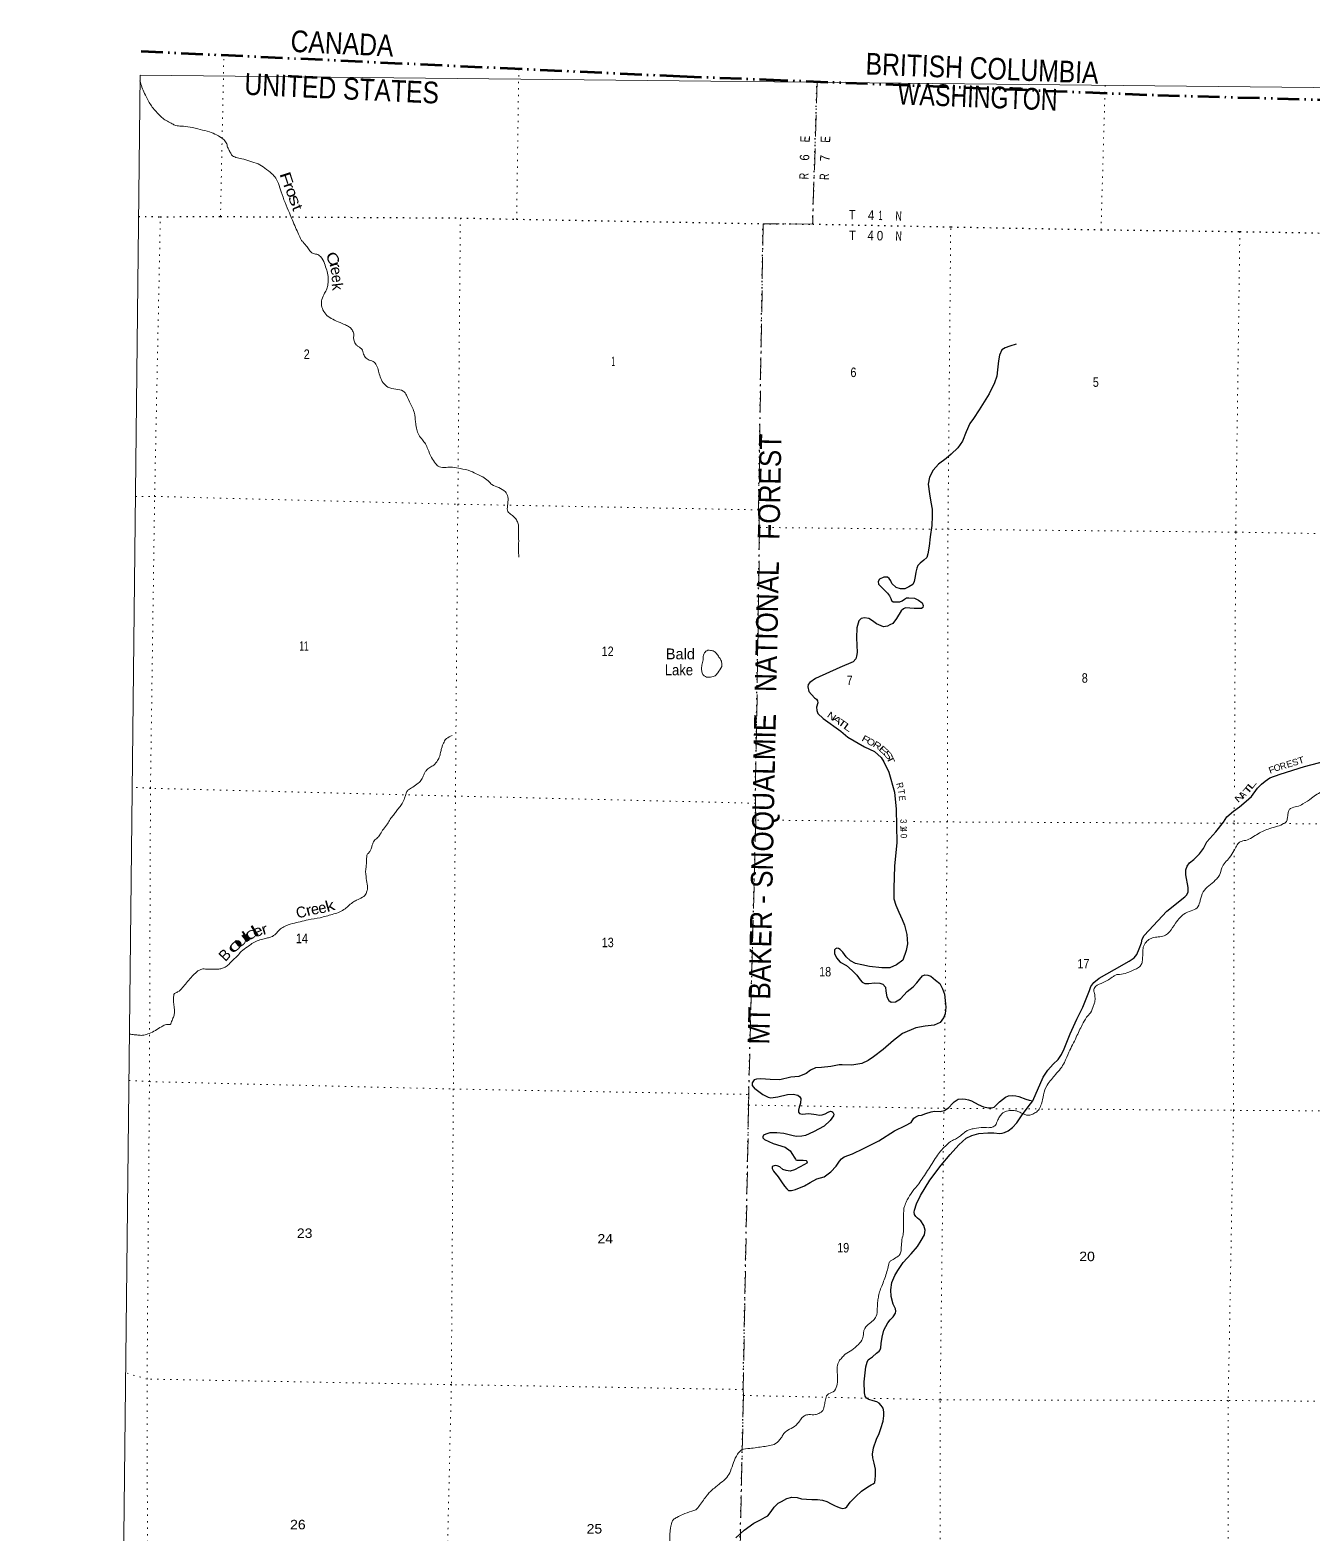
# Model space of a CAD drawing. Header units: feet. Extents: x -244583 to 4, y 367440 to 553773.
# Drawn here: x -244583 to -220942, y 526048 to 553773 of the extents above; entities that cross this region are included whole.
import ezdxf
from ezdxf.enums import TextEntityAlignment as Align

# ---------------------------------------------------------------- set-up
doc = ezdxf.new("R2010")
doc.units = ezdxf.units.FT
doc.header["$LTSCALE"] = 80
for name, pattern in [('DASH_DOUBLE_DOT', [9.2, 5, -1.2, 0.3, -1.2, 0.3, -1.2]), ('DOT_DASHED', [7.7, 5, -1.2, 0.3, -1.2]), ('DOTTED', [1.5, 0.3, -1.2])]:
    doc.linetypes.add(name, pattern=pattern)
for name, color, linetype, lineweight in [('10', 7, 'DASH_DOUBLE_DOT', 70), ('29', 7, 'Continuous', 25), ('39', 7, 'Continuous', 13), ('4', 7, 'Continuous', 13), ('44', 7, 'DOT_DASHED', 13), ('6', 7, 'DOTTED', 25), ('7', 7, 'DOTTED', 13)]:
    doc.layers.add(name, color=color, linetype=linetype, lineweight=lineweight)
doc.layers.add('30', color=7, linetype='Continuous')
doc.layers.add('41', color=7, linetype='Continuous')

msp = doc.modelspace()

# ---------------------------------------------------------------- linework, layer by layer
at = {"layer": '10'}
msp.add_lwpolyline([(-242534.14, 553382.78), (-232609.53, 552922.44), (-231018.14, 552860.82), (-223799.28, 552573.17), (-219190.02, 552446.97), (-212240.98, 552327.23)], dxfattribs=at)
at = {"layer": '29'}
for points in [[(-226408.22, 547983.45), (-226526.28, 547943.51), (-226613.79, 547915.05), (-226673.2, 547877.88), (-226719.78, 547779.71), (-226738.26, 547672.84), (-226756, 547507.25), (-226766.62, 547390.09), (-226809.65, 547269.58), (-226907.03, 547065.24), (-227091.17, 546773.72), (-227195.67, 546614.06), (-227262.36, 546520.38), (-227332.34, 546368.07), (-227402.77, 546195.53), (-227486.28, 546071.85), (-227610.09, 545953.09), (-227698.65, 545876.07), (-227844.42, 545769.94), (-227939.79, 545658.66), (-228009.25, 545530.63), (-228032.3, 545399.56), (-228009.85, 545222.99), (-227984.87, 545070.64), (-227961.37, 544942.62), (-227960.18, 544811.03), (-227961.89, 544639.02), (-227994.73, 544429.23), (-228012.64, 544255.55), (-228037.88, 544116.44), (-228059.57, 544048.09), (-228111.12, 544000.63), (-228179, 543945.43), (-228220.31, 543903.82), (-228243.67, 543851.71), (-228257.37, 543779.14), (-228273.26, 543698.52), (-228289.33, 543609.81), (-228316.81, 543553.73), (-228390.58, 543506.76), (-228464.03, 543473.94), (-228544.96, 543469.62), (-228623.16, 543497.63), (-228702.41, 543570.19), (-228721.51, 543621.21), (-228750.98, 543660.3), (-228781.28, 543683.86), (-228811.04, 543685.89), (-228851.87, 543683.86), (-228929.02, 543650), (-228954.81, 543607.39), (-228947.2, 543557.28), (-228905.75, 543511.86), (-228836.42, 543447.61), (-228781.05, 543391.76), (-228743.72, 543342.37), (-228722.51, 543295.36), (-228709.21, 543256.61), (-228677.38, 543233.66), (-228602.69, 543230.01), (-228554.17, 543230.99), (-228511.32, 543250.3), (-228468.24, 543279.72), (-228433.38, 543303.26), (-228388.82, 543308.36), (-228285.98, 543298.04), (-228208, 543259.91), (-228144.38, 543211.98), (-228123.17, 543164.97), (-228127.96, 543130.66), (-228156.76, 543107), (-228288.04, 543109.84), (-228447.47, 543119.37), (-228488.22, 543104.07), (-228527.47, 543064.44), (-228617.43, 542922.68), (-228681.98, 542835.02), (-228739.14, 542807.92), (-228784.15, 542782.59), (-228855.06, 542774.01), (-228985.25, 542827.43), (-229056.86, 542879.58), (-229126.59, 542925.63), (-229205.14, 542937.45), (-229266.57, 542922.11), (-229311.44, 542881.06)], [(-229309.42, 542881.01), (-229346.6, 542750.26), (-229352.62, 542566.2), (-229342.29, 542296.78), (-229353.84, 542230.23), (-229362.97, 542181.86), (-229416.71, 542126.35), (-229657.72, 542022.12), (-230110.44, 541817.55), (-230215.03, 541746.95), (-230244.23, 541705.08), (-230248.88, 541663.31), (-230231.24, 541580.95), (-230127.08, 541463.78), (-230089.28, 541436.65), (-230074.82, 541409.94), (-230063.59, 541369.19), (-230091.59, 541288.86), (-230086.89, 541226.01), (-230065.77, 541174.96), (-229966.8, 541079.7), (-229642.41, 540850.02), (-229513.53, 540735.91), (-229204.11, 540561.2), (-229024.18, 540472.29), (-228899.3, 540360.28), (-228850.52, 540280.28), (-228757.6, 540092.06), (-228652.39, 539725.45), (-228622.92, 539407.03), (-228607.89, 538795.45), (-228651.74, 538357.18), (-228662.49, 537954.63), (-228664.72, 537758.34), (-228628.89, 537640.17), (-228575.14, 537509.47), (-228511.34, 537376.52), (-228467.12, 537272.34), (-228426.42, 537099.41), (-228411.97, 536927.05), (-228434.84, 536804.08), (-228501.35, 536625.38), (-228614.41, 536536.75), (-228738.85, 536482.78), (-228888.4, 536481.97), (-229112.11, 536509.09), (-229252.88, 536540.48), (-229369.5, 536567.3), (-229465.44, 536615.93), (-229540.7, 536686.38), (-229607.48, 536774.86), (-229654.95, 536822.45), (-229686.91, 536839.33), (-229717.12, 536844.04), (-229740.08, 536833.99), (-229757.07, 536814.41), (-229758.43, 536751.69), (-229722.96, 536668.07), (-229655.91, 536591.73)], [(-226106.43, 534033.27), (-225915.09, 534470.36), (-225829.43, 534600.07), (-225730.11, 534707.21), (-225639.32, 534794.3), (-225574.69, 534886), (-225523.93, 534990.15), (-225412.85, 535267.06), (-225289.74, 535539.66), (-225181.91, 535759.97), (-225098.49, 535972.71), (-225062.09, 536067.05), (-225036.23, 536141.38), (-224980.03, 536217.07), (-224879.31, 536295.85), (-224601.03, 536455.79), (-224328.94, 536609.78), (-224238.75, 536668.55), (-224184.92, 536728.1), (-224142.25, 536832.43), (-224103.44, 536944.93), (-224085.83, 537011.34), (-224051.94, 537083.48), (-223967.11, 537174.74), (-223636.14, 537527.84), (-223303.02, 537793.86), (-223265.83, 537831.52), (-223242.47, 537883.63), (-223242.78, 537962.58), (-223282.13, 538198.22), (-223284.34, 538289.83), (-223260.4, 538361.7), (-223216.76, 538417.42), (-223138.52, 538484.54), (-223029.28, 538583.38), (-222956.39, 538683), (-222899.1, 538809.27), (-222733.44, 538993.91), (-222588.15, 539170.9), (-222525.53, 539266.28), (-222407.88, 539375.1), (-222293.18, 539451.57), (-222171.65, 539554.54), (-222076.73, 539645.58), (-221962.35, 539794.91), (-221892.01, 539870.29), (-221820.05, 539927.43), (-221735.92, 539986.33), (-221546.51, 540055.08), (-221098.92, 540195.16), (-220554.33, 540335.15)], [(-229655.91, 536591.73), (-229538.01, 536530.47), (-229430.92, 536437.07), (-229349.91, 536352.32), (-229285.1, 536265.91), (-229247.64, 536222.59), (-229198.92, 536192.82), (-229125.01, 536193.62), (-229021.69, 536205.55), (-228920.75, 536201.33), (-228870.65, 536182.03), (-228821.25, 536130.36), (-228810.76, 536055.24), (-228792.88, 535947.58), (-228757.93, 535882.05), (-228712.18, 535848.68), (-228637.23, 535857.17), (-228543.05, 535913.82), (-228420.9, 536048.81), (-228307.93, 536133.39), (-228239.61, 536208.83), (-228189.82, 536268.47), (-228133.84, 536334.05), (-228093.01, 536353.4), (-228038.52, 536350.2), (-227980.34, 536330.72), (-227899.02, 536260.14), (-227819.59, 536195.67), (-227769.22, 536095.4), (-227730.93, 535997.41), (-227717.23, 535883.77), (-227707.74, 535762.12), (-227716.52, 535636.82), (-227752.52, 535560.69), (-227810.96, 535474.92), (-227923.15, 535426.75), (-228089.29, 535406.07), (-228261.72, 535375.4), (-228504.35, 535275.41), (-228670.89, 535143.41), (-228860.3, 534981.55), (-229041.15, 534841.76), (-229137.62, 534773.01), (-229255.95, 534720.93), (-229437.15, 534689.91), (-229618.14, 534698.43), (-229670.79, 534693.5), (-229827.01, 534664.5), (-229997.06, 534649.97), (-230107.72, 534642.85), (-230198.9, 534598.73), (-230282.42, 534536.74), (-230413.6, 534478.15), (-230564.83, 534465.95), (-230767.86, 534421.78), (-230941.56, 534425.55), (-231115.04, 534439.43), (-231193.98, 534433.04), (-231240.79, 534417.87), (-231276.26, 534366.01), (-231273.28, 534317.37), (-231226.16, 534253.6)], [(-231224.05, 534257.6), (-231078.94, 534147.18), (-230980.89, 534102.55), (-230932.68, 534089.36), (-230800.91, 534108.77), (-230622.21, 534149.42), (-230523.06, 534155.37), (-230432.53, 534137.21), (-230394.85, 534104.01), (-230379.26, 534077.36), (-230383.13, 533992.43), (-230406.97, 533918.06), (-230424.44, 533857.72), (-230425.14, 533825.35), (-230401.47, 533798.52), (-230353.22, 533787.36), (-230229.66, 533800.87), (-230098.82, 533777.79), (-230042.4, 533770.49), (-229983.65, 533777.32), (-229928.76, 533792.32), (-229875.51, 533825.57), (-229830.72, 533840.79), (-229804.79, 533836.98), (-229786.64, 533823.65), (-229773.24, 533788.95), (-229775.38, 533757.57), (-229838.53, 533666.9), (-229949.79, 533568.11), (-230144.12, 533458.97), (-230290.99, 533395.37), (-230360.01, 533380.67), (-230467.28, 533372.88), (-230545.66, 533392.79), (-230692.35, 533430.38), (-230823.46, 533441.32), (-230950.75, 533442.06), (-231021.97, 533419.32), (-231064.87, 533397.98), (-231081.64, 533370.01), (-231080.06, 533349.73), (-231048.44, 533316.66), (-230886.29, 533246.35), (-230669.56, 533176.88), (-230578.1, 533108.11), (-230531.07, 533040.29), (-230499.81, 532991.04), (-230474.34, 532954.05), (-230469.49, 532942.88), (-230450.45, 532937.34), (-230391.88, 532936.07), (-230335.2, 532940.91), (-230282.86, 532931.68), (-230269.03, 532917.21), (-230260.67, 532901.7), (-230267.71, 532884.8), (-230310.65, 532861.44), (-230496.77, 532758.21), (-230576.11, 532733.61), (-230648.6, 532745.31), (-230712.75, 532768.96), (-230768.39, 532812.67), (-230814.36, 532835.94), (-230852.65, 532840.81), (-230889.31, 532827.44), (-230907.71, 532813.47), (-230910.38, 532787.42), (-230881.23, 532734.16), (-230794.55, 532631.08), (-230735.93, 532538.72)], [(-230737.95, 532538.77), (-230679.07, 532458.55), (-230639.64, 532413.17), (-230603.98, 532380.01), (-230553.53, 532376.89), (-230474.33, 532395.42), (-230311.17, 532464.74), (-230206.71, 532529.27), (-230081.97, 532597.41), (-229951.87, 532633.04), (-229824.68, 532721.37), (-229727.38, 532828.55), (-229664.77, 532920.3), (-229631.49, 532964.11), (-229578.14, 533001.41), (-229425.48, 533052.75), (-229225.21, 533155.68), (-228939.29, 533295.21), (-228650.43, 533477.18), (-228450.17, 533580.11), (-228347.95, 533634.57), (-228293.73, 533712.33), (-228258.87, 533735.86), (-228209.86, 533759.09), (-228153.05, 533770), (-228075.6, 533800.7), (-227980.01, 533828.99), (-227913.09, 533839.69), (-227811.91, 533835.72), (-227734.24, 533854.62), (-227652.99, 533906.91), (-227584.67, 533982.34), (-227551.89, 534013.44), (-227478.37, 534060.5), (-227396.02, 534072.26), (-227346.56, 534060.16), (-227287.19, 534048.74), (-227234.02, 534031.41), (-227110.2, 533963.96), (-227012.11, 533921.35), (-226919.6, 533901.12), (-226863.67, 533901.68), (-226818.26, 533915.12), (-226715.08, 534014.08), (-226607.8, 534101.68), (-226548.97, 534122.26), (-226484.27, 534128.15), (-226419.56, 534125.21), (-226359.38, 534109.6), (-226234.27, 534060.5), (-226172.51, 534042.85), (-226106.43, 534033.27)], [(-229053.87, 527450.23), (-229061.05, 527517.73), (-229041.8, 527634.16), (-228983.76, 527794.82), (-228934.21, 527901.78), (-228906.71, 527993.53), (-228863.42, 528126.18), (-228849.19, 528223.02), (-228848.92, 528295.89), (-228860.22, 528366.97), (-228899.56, 528416.4), (-228937.15, 528460.59), (-228976.88, 528484.87), (-229047.18, 528504.61), (-229125.51, 528526.55), (-229167.4, 528551.75), (-229192.91, 528586.71), (-229205.65, 528651.76), (-229211.4, 528852.26), (-229179.14, 529128.86), (-229159.08, 529215.45), (-229140.09, 529257.63), (-229116.56, 529275.28), (-229059.93, 529314.51), (-228985.73, 529381.71), (-228938.44, 529419.15), (-228916.56, 529439.98), (-228902.79, 529479.09), (-228897, 529559.93), (-228880.41, 529672.92), (-228849.28, 529803.8), (-228773.63, 529937.77), (-228731.92, 529997.59), (-228678.18, 530053.1), (-228634.36, 530116.92), (-228625.39, 530157.62), (-228634.62, 530197.89), (-228677.26, 530281.8), (-228712.52, 530426.27), (-228722.46, 530548.79), (-228704.81, 530684.08), (-228645.99, 530813.49), (-228588.93, 530907.33), (-228490.8, 531052.96), (-228345.91, 531211.74), (-228229.87, 531344.84), (-228158.7, 531458.66), (-228099.91, 531560.62), (-228085.9, 531647.35), (-228110.7, 531737.01), (-228166.96, 531823.17), (-228226.54, 531871.02), (-228260.27, 531900.08), (-228283.67, 531939.05), (-228293.05, 531981.12), (-228284.07, 532013.95), (-228247.19, 532130.54), (-228171.06, 532286.77), (-228001.23, 532570.5), (-227793.2, 532845.3), (-227629.25, 533044.15), (-227467.85, 533218.77), (-227331.74, 533345.35), (-227225.58, 533395.68), (-227097.54, 533429.33), (-226931.57, 533441.93), (-226822.46, 533441.58), (-226717.61, 533431.21), (-226667.03, 533434.17), (-226624.22, 533451.45), (-226556.91, 533480.35), (-226476.78, 533541.36), (-226398.19, 533624.67), (-226314.54, 533754.42), (-226189.63, 533923.75), (-226106.43, 534033.27)], [(-231577.3, 525978.83), (-231424.81, 526115.18), (-231248.13, 526248.98), (-231121.59, 526306.96), (-231037.68, 526355.74), (-230986.66, 526378.92), (-230926.33, 526458.58), (-230867.98, 526540.3), (-230795.67, 526613.62), (-230738.37, 526646.78), (-230634.13, 526701.2), (-230545.95, 526725.33), (-230445.81, 526719.38), (-230367.57, 526693.39), (-230272.73, 526687.29), (-230175.78, 526685.18), (-230074.75, 526685.02), (-229980.08, 526670.82), (-229899.78, 526646.81), (-229817.89, 526602.53), (-229757.91, 526572.9), (-229705.88, 526549.5), (-229653.76, 526530.16), (-229607.52, 526519.03), (-229579.2, 526520.44), (-229554.79, 526528.27), (-229532.09, 526549.78), (-229469.7, 526631.41), (-229368.32, 526740.54), (-229259.21, 526833.3), (-229142.24, 526915.77), (-229082.79, 526954.97), (-229044.02, 526972.34), (-229017.2, 526998.07), (-229007.98, 527050.5), (-229002.36, 527123.24), (-229001.75, 527244.67), (-229025.72, 527350.44), (-229053.87, 527450.23)]]:
    msp.add_lwpolyline(points, dxfattribs=at)
at = {"layer": '39'}
for points in [[(-242559.81, 552837.37), (-242475.87, 552606.72), (-242399.97, 552462.3), (-242346.42, 552373.34), (-242280.47, 552292.06), (-242202.45, 552208.32), (-242139.83, 552147.41), (-242052.75, 552091.72), (-241963.36, 552044.05), (-241899.6, 552015.51), (-241796.89, 552001.81), (-241635.57, 551986.08), (-241446.94, 551941.04), (-241278.52, 551896.7), (-241144.95, 551839.4), (-241026.24, 551762.36), (-240967.87, 551695.51), (-240942.33, 551615.63), (-240900.7, 551533.16), (-240868.46, 551471.28), (-240789.1, 551425.98), (-240680.75, 551399.94), (-240536.58, 551356.44), (-240382.52, 551306.53), (-240255.8, 551227.18), (-240131.72, 551129.7), (-240053.85, 551041.92), (-240006.72, 550943.06), (-239955.43, 550789.36), (-239885.34, 550594.5), (-239805.01, 550403.34), (-239690.92, 550136.06), (-239636.55, 550012.64), (-239587.6, 549907.64), (-239548.74, 549861.72), (-239476.93, 549774.16), (-239426.79, 549703.55), (-239377.82, 549657.28), (-239301.51, 549640.46), (-239232.19, 549597.54), (-239157.76, 549469.37), (-239117.46, 549348.46), (-239091.24, 549230.07), (-239094.24, 549086.36), (-239113.37, 549001.96), (-239154.6, 548922.37), (-239205.24, 548804.62), (-239214.2, 548721.89), (-239185.61, 548613.54), (-239112.21, 548513.77), (-239005.48, 548441.19), (-238870.03, 548379.77), (-238770.39, 548335.8), (-238698.84, 548298.88), (-238650.08, 548246.55), (-238618.34, 548170.5), (-238621.02, 548093.62), (-238607.12, 548028.32), (-238557.04, 547955.69), (-238515.52, 547927.92), (-238472.26, 547891.98), (-238451.65, 547844.68), (-238418.24, 547758.44), (-238355.55, 547699.55), (-238261.63, 547665.91), (-238197.48, 547590.76), (-238132, 547379.85), (-237988.8, 547192.58), (-237840.45, 547153), (-237706.11, 547117.94), (-237648.09, 547040.99), (-237574.79, 546880.45), (-237492.79, 546679.1), (-237487.1, 546610.03), (-237476.07, 546520.53), (-237457.72, 546408.49), (-237420.62, 546312), (-237353.07, 546218.5), (-237298.95, 546145.73), (-237253.77, 546048.96), (-237184.36, 545892.61), (-237111.31, 545782.72), (-237040.6, 545721.52), (-236917.54, 545711.17), (-236798.09, 545713.1), (-236655.24, 545689.9), (-236464.73, 545640.75), (-236329.35, 545577.31), (-236237.8, 545533.61), (-236141.17, 545461.39), (-236072.77, 545392.17)], [(-236072.77, 545392.17), (-235947.22, 545337.17), (-235824.46, 545259.99), (-235779.14, 545167.26), (-235779.26, 545047.76), (-235785.85, 544975.07), (-235787.75, 544920.45), (-235729.53, 544849.56), (-235662.65, 544794.57), (-235610.35, 544727.94), (-235582.72, 544650.01), (-235582.98, 544526.46), (-235578.95, 544352.13), (-235583.97, 544208.49), (-235575.19, 544054.25)], [(-231837.41, 542037.35), (-231906.21, 541925.56), (-231960.8, 541868.72), (-231997.74, 541853.8), (-232042.63, 541843.2), (-232115.38, 541845.73), (-232159.21, 541865.48), (-232192.22, 541905.12), (-232207.8, 541980.6), (-232200.72, 542067.45), (-232179.14, 542163.93), (-232174.22, 542246.8), (-232156.5, 542290.75), (-232127.15, 542320.11), (-232092.09, 542339.15), (-232041.56, 542337.39), (-231977.46, 542318.96), (-231934.41, 542276.96), (-231888.02, 542214.58), (-231851.53, 542158.62), (-231834.01, 542081.04), (-231837.36, 542037.23)], [(-237314.74, 540071.75), (-237286.77, 540119.39), (-237215.94, 540177.69), (-237145.54, 540223.86), (-237073.93, 540304.42), (-237034.51, 540390.15), (-237013.43, 540472.46), (-236996.81, 540542.78), (-236974.55, 540600.74), (-236952.72, 540646.57), (-236931.02, 540688.35), (-236908.02, 540709.83), (-236806.8, 540769.11)], [(-221411.22, 539247.79), (-221402.69, 539318.39), (-221388.23, 539384.73), (-221352.46, 539423.99), (-221236, 539456.41), (-221125.03, 539505.21), (-220965.53, 539611.08), (-220865.84, 539684.58), (-220746.58, 539739.18), (-220634.65, 539757.57), (-220472.83, 539756), (-220385.86, 539755), (-220326.33, 539779.27), (-220107.73, 539897.25), (-220009.6, 539926.25), (-219892.66, 539914.09), (-219788.42, 539886.16), (-219680.82, 539896.6), (-219578.29, 539935.57), (-219439.8, 539961.15), (-219313.47, 539928.4), (-219185.29, 539832.8), (-219089.58, 539734.27), (-218948.14, 539670.62), (-218681.59, 539655.28), (-218477.75, 539640.1), (-218380.04, 539656.96), (-218305.1, 539717.15), (-218220.19, 539772.94), (-218129.11, 539773.82), (-218006.18, 539759.42), (-217918.5, 539778.66), (-217796.54, 539794.68), (-217616.53, 539792.47), (-217410.82, 539773.17), (-217237.23, 539761.06), (-217150.12, 539764.11), (-217054.28, 539785.09), (-216964.37, 539810.33), (-216862.41, 539833.11), (-216763.66, 539821.58), (-216603.19, 539781.57), (-216461.37, 539786.77), (-216366.21, 539846.26), (-216222.42, 539908.1), (-216127.05, 539973.66), (-216022.78, 540004.47), (-215800.62, 539992.7), (-215671.91, 539970), (-215541.23, 540003.94), (-215421.22, 540022.05), (-215232.66, 539974.99), (-215093.43, 539964.08), (-214913.75, 540010.5), (-214762.47, 540112.6), (-214694.4, 540092), (-214586.45, 539938.36), (-214502.09, 539862.51), (-214431.1, 539809.41), (-214337.79, 539816.29), (-214224.16, 539883.24), (-214108.26, 539899.47), (-213911.59, 539910.86), (-213661.91, 539875.86), (-213462.26, 539856.77), (-213359.83, 539834.98), (-213232.89, 539761.7), (-213069.69, 539741.85), (-212951.98, 539751.94), (-212863.45, 539795.45), (-212737, 539882.21), (-212627.02, 539902.69), (-212444.17, 539865.96), (-212394.28, 539845.99), (-212361.36, 539829.54)], [(-242743.25, 535263.62), (-242709.32, 535256.14), (-242616.57, 535246.85), (-242535.87, 535239.99), (-242487.16, 535244.37), (-242386.93, 535275.33), (-242273.73, 535330.13), (-242162.06, 535399.17), (-242092.14, 535431.18), (-242043.29, 535439.61), (-242004.75, 535442.32), (-241967.78, 535515.98), (-241934.71, 535593.83), (-241922.06, 535666.3), (-241928.49, 535771.86), (-241939.25, 535869.45), (-241939.22, 535928.19), (-241935.79, 535968.58), (-241922.25, 536008.62), (-241864.53, 536039.03), (-241774.74, 536118.95), (-241702.85, 536207.6), (-241616.39, 536307.9), (-241536.69, 536388.18), (-241488.8, 536427.03), (-241437.22, 536455.62), (-241402.51, 536464.54), (-241299.58, 536456.91), (-241204.31, 536461.7), (-241121.38, 536460.85), (-241052.17, 536472.62), (-240986.59, 536496.67), (-240922.1, 536547.1), (-240833.97, 536637.21), (-240758.67, 536707.51), (-240691.25, 536784.16), (-240576.92, 536871.34), (-240493.89, 536931.25), (-240397, 536982.57), (-240294.82, 537011.43), (-240204.91, 537036.66), (-240139.53, 537054.64), (-240056.65, 537110.5), (-239987.27, 537185.06), (-239906.34, 537243.02), (-239746.51, 537300.26), (-239605.72, 537333.85), (-239458.8, 537369.26), (-239238.91, 537408.2), (-239014.21, 537469.26), (-238899.69, 537503.77), (-238798.62, 537559), (-238721.65, 537619.11), (-238640.29, 537689.21), (-238565.99, 537731.19), (-238458.85, 537786.2), (-238415.28, 537817.1), (-238391.63, 537856.79), (-238373.63, 537908.83), (-238365.52, 537967.28), (-238373.22, 538036.42), (-238385.04, 538103.67), (-238392.53, 538178.88), (-238399.53, 538268.24), (-238388.26, 538359), (-238385.37, 538441.94), (-238381.09, 538506.61), (-238370.74, 538571.07), (-238332.74, 538616.34), (-238302.75, 538663.91), (-238282.23, 538730.04), (-238264.23, 538782.07), (-238242.47, 538825.88), (-238177.7, 538884.39), (-238128.81, 538951.56), (-238071, 539042.73), (-237994.86, 539137.31), (-237949.31, 539224.85), (-237885.92, 539301.64), (-237839.13, 539366.86), (-237780, 539437.72), (-237728.67, 539516.96), (-237680.82, 539612.52), (-237660.3, 539678.65), (-237646.55, 539724.76), (-237608.69, 539765.98), (-237532.08, 539815.98), (-237432.46, 539887.47), (-237367.27, 539958.12), (-237336.86, 540017.83), (-237314.74, 540071.75)], [(-228206.62, 532501.92), (-228042.32, 532745.35), (-227879.54, 533003.02), (-227805.21, 533103.73), (-227710.8, 533199.7), (-227583.78, 533302.64), (-227507.73, 533336.46), (-227437.12, 533388.7), (-227385.04, 533431.45), (-227326.83, 533476.01), (-227259, 533506.07), (-227183.66, 533519.65), (-227010.89, 533542.01), (-226899.74, 533538.14), (-226834.44, 533554.11), (-226782.22, 533600.9), (-226760.31, 533648.75), (-226729.55, 533718.58), (-226682.68, 533785.82), (-226645.18, 533816.92), (-226587.6, 533843.28), (-226473.86, 533855.53), (-226379.37, 533838.07), (-226309.7, 533805.27), (-226249.85, 533780.91), (-226187.62, 533766.59), (-226126.43, 533780.67), (-226046.13, 533820.42), (-225989.51, 533877.19), (-225945.56, 533976.94), (-225905.34, 534143.66), (-225842.47, 534321.75), (-225759.91, 534426.23), (-225687.88, 534518.93), (-225591.03, 534626.97), (-225522.33, 534740.03), (-225438.83, 534929.56), (-225303.78, 535204.39), (-225249.02, 535324.01), (-225192.66, 535431.43), (-225112.87, 535572.47), (-225043.21, 535655.13), (-224985.94, 535788.85), (-224963.47, 535852.88), (-224958.05, 535949.92), (-224971.33, 536033.43), (-224980.37, 536064.12), (-224972.83, 536106.4), (-224949.46, 536137.99), (-224809.29, 536212.12), (-224617.1, 536326.97), (-224567.54, 536355.63), (-224504.6, 536361.55), (-224372.04, 536391.38), (-224213.89, 536458.8), (-224137.49, 536502.73), (-224096.9, 536564.11), (-224087.4, 536604.29), (-224080.53, 536685.08), (-224076.25, 536749.74), (-224073.15, 536838.76), (-224031.22, 536938.58), (-223966.17, 537005.19), (-223871.79, 537042.42), (-223765.99, 537059), (-223657.82, 537085.62), (-223584.83, 537147.9), (-223474.09, 537306.1), (-223387.35, 537414.49), (-223318.46, 537474.88), (-223184.84, 537535.06), (-223077.7, 537590.07), (-223027.55, 537693.66), (-223008.77, 537767.95), (-222942.84, 537917.57), (-222831.99, 538021.08), (-222712.91, 538128.34), (-222664.17, 538191.46), (-222623.06, 538325.75), (-222478.71, 538519.23), (-222399.63, 538640.04), (-222347.95, 538729.39), (-222324.16, 538773.13), (-222284.56, 538806.19), (-222180.36, 538834.97), (-221951.52, 538956.66), (-221735.72, 539052.46), (-221596.67, 539094.22), (-221471.41, 539146.58), (-221429.79, 539179.57), (-221411.22, 539247.79)], [(-234168.11, 524720.4), (-234121.24, 524787.64), (-234078.85, 524842.88), (-233951.01, 524911.36), (-233776.75, 524976.2), (-233649.97, 525014.33), (-233526.03, 525086.99), (-233462.08, 525179.97), (-233381.8, 525335.17), (-233315.47, 525438.19), (-233241.7, 525522.73), (-233114.75, 525623.65), (-232972.84, 525689.61), (-232861.58, 525746.51), (-232816.88, 525809.77), (-232797.68, 525896.2), (-232793.16, 526025.68), (-232780.7, 526150.83), (-232770.56, 526209.21), (-232728.56, 526311.06), (-232662.34, 526353.32), (-232555.27, 526406.31), (-232389.24, 526467.39), (-232315.43, 526495.2), (-232243.89, 526573.74), (-232175.83, 526668.6), (-232107.84, 526761.44), (-232051.02, 526824.28), (-231971.68, 526894.44), (-231857.13, 526987.69), (-231744.33, 527089.09), (-231675.49, 527206.21), (-231619.32, 527366.3), (-231545.17, 527519.69), (-231498.73, 527574.79), (-231469.66, 527596.06), (-231318.91, 527625.25), (-231066.83, 527659.03), (-230846.44, 527712.14), (-230741.58, 527817.88), (-230702.87, 527883.37), (-230646.12, 527944.19), (-230528.52, 528008.97), (-230415.72, 528110.38), (-230358.4, 528187.39), (-230312.52, 528226.3), (-230230.84, 528247.77), (-230109.44, 528247.6), (-230048.03, 528267.75), (-229975.25, 528323.96), (-229943.29, 528428.18), (-229925.96, 528518.72), (-229890.24, 528614.71), (-229785.19, 528667.77), (-229716.56, 528778.82), (-229701.87, 528909.97), (-229708.23, 529017.54), (-229708.46, 529126.93), (-229674.4, 529233.09), (-229625.8, 529292.17), (-229560.68, 529360.8), (-229440.71, 529435.63), (-229317.59, 529542.76), (-229241.16, 529645.43), (-229223.34, 529750.13), (-229213.14, 529810.55), (-229138.94, 529907.22), (-229045.17, 529984.98), (-228991.97, 530060.1), (-228970.78, 530203.18), (-228959.85, 530342.56), (-228946.56, 530433.25), (-228918.64, 530537.6), (-228876.43, 530645.51), (-228791.16, 530885.61), (-228762.81, 531002.11), (-228742.5, 531062.17), (-228700.88, 531095.16), (-228614.02, 531148.85), (-228557.83, 531193.49), (-228532.99, 531267.57), (-228524.29, 531400.95), (-228501.22, 531539.91), (-228491.59, 531584.14), (-228486.99, 531715.64), (-228488.79, 531895.97), (-228483.31, 531995.03), (-228479.24, 532053.63), (-228458.79, 532117.73), (-228419.31, 532205.49), (-228206.62, 532501.92)]]:
    msp.add_spline(points, degree=3, dxfattribs=at)
at = {"layer": '4'}
msp.add_lwpolyline([(-242556.67, 552939.06), (-212238.1, 552626.27), (-181919.12, 552355.18), (-151599.78, 552125.8), (-121280.17, 551938.12), (-90960.33, 551792.15), (-60640.31, 551687.89), (-30320.19, 551625.32), (0, 551604.47), (0, 367439.54), (-30573.52, 367460.57), (-61146.96, 367523.64), (-91720.3, 367628.79), (-122293.46, 367775.97), (-152866.39, 367965.22), (-183439.04, 368196.52), (-214011.33, 368469.88), (-244583.22, 368785.28)], close=True, dxfattribs=at)
msp.add_lwpolyline([(-242556.67, 552939.06), (-212238.1, 552626.27), (-181919.12, 552355.18), (-151599.78, 552125.8), (-121280.17, 551938.12), (-90960.33, 551792.15), (-60640.31, 551687.89), (-30320.19, 551625.32), (0, 551604.47), (0, 367439.54), (-30573.52, 367460.57), (-61146.96, 367523.64), (-91720.3, 367628.79), (-122293.46, 367775.97), (-152866.39, 367965.22), (-183439.04, 368196.52), (-214011.33, 368469.88), (-244583.22, 368785.28)], close=True, dxfattribs=at)
at = {"layer": '44'}
msp.add_lwpolyline([(-230080.4, 552823.45), (-230160.62, 550195.87), (-231074.93, 550203.33), (-231157.95, 544927.71), (-231138.94, 544602.97), (-231217.27, 539519.62), (-231209.88, 539209.46), (-231339.98, 534150.18), (-231340.77, 533953.73), (-231442.87, 528711.19), (-231436.58, 528601.59), (-231553.38, 523343.35), (-231546.25, 523258.03), (-231699.67, 517936.25), (-233092.39, 517976.54), (-233158.43, 512491.7), (-233287.98, 507100.23), (-233284.04, 506765.86)], dxfattribs=at)
at = {"layer": '6'}
msp.add_line((-230160.62, 550195.87), (-230080.4, 552823.45), dxfattribs=at)
for points in [[(-242585.29, 550339.08), (-242182.98, 550332.02), (-241074.01, 550336.02), (-236653.85, 550308.04), (-235616.61, 550286.18), (-231074.93, 550203.33), (-230160.62, 550195.87), (-227616.99, 550143.95), (-224846.73, 550092.27), (-222288.31, 550058.07), (-219390.59, 550006.01), (-216920.61, 549989.06), (-214061, 549946.42), (-212264.33, 549902.12)], [(-231699.67, 517936.25), (-231546.25, 523258.03), (-231553.38, 523343.35), (-231436.58, 528601.59), (-231442.87, 528711.19), (-231340.77, 533953.73), (-231339.98, 534150.18), (-231209.88, 539209.46), (-231218.3, 539631.32), (-231138.94, 544602.97), (-231157.95, 544927.71), (-231074.93, 550203.33)]]:
    msp.add_lwpolyline(points, dxfattribs=at)
at = {"layer": '7'}
for p, q in [((-241074.01, 550336.02), (-241012.24, 553312.19)), ((-235576.99, 553060.08), (-235616.61, 550286.18)), ((-224846.73, 550092.27), (-224771.79, 552750.52)), ((-231155.21, 539208.91), (-231209.88, 539209.46)), ((-228655.45, 539183.7), (-230818.55, 539205.51))]:
    msp.add_line(p, q, dxfattribs=at)
for points in [[(-242406.82, 521950.58), (-242415.5, 523619.46), (-242427.32, 528902.42), (-242383.58, 534386.01), (-242364.69, 539795.51), (-242288.17, 545174.65), (-242182.98, 550332.02)], [(-236653.85, 550308.04), (-236700.49, 545031.16), (-236744.67, 539650.89), (-236783.49, 534250.18), (-236819.97, 528800.78), (-236943.08, 523477.95), (-237113.41, 518077.76)], [(-227837.21, 513467.45), (-227839.76, 517856.84), (-227811.29, 523193.09), (-227811.45, 528520.2), (-227743.23, 533893.56), (-227678.26, 539173.85), (-227667.95, 544569.47), (-227616.99, 550143.95)], [(-222288.31, 550058.07), (-222364.42, 544516.87), (-222389.01, 539719.78)], [(-242642.15, 545171.61), (-242288.17, 545174.65), (-236700.49, 545031.16), (-231157.95, 544927.71)], [(-231138.94, 544602.97), (-227667.95, 544569.47), (-222364.42, 544516.87), (-217041.95, 544427.15), (-212316.54, 544479.76)], [(-231217.27, 539519.62), (-236744.67, 539650.89), (-242364.69, 539795.51), (-242701.15, 539810.29)], [(-222390.45, 539439.3), (-222391.93, 539150.2), (-222404.71, 533857.97), (-222502.47, 528507.92), (-222499.04, 523158.41), (-222513.4, 517762.93), (-222588.63, 516477.31)], [(-212900.04, 539122.5), (-217031.25, 539111.82), (-222391.93, 539150.2), (-227678.26, 539173.85), (-228360.46, 539180.73)], [(-242760.6, 534408.24), (-242383.58, 534386.01), (-236783.49, 534250.18), (-231339.98, 534150.18)], [(-231340.77, 533953.73), (-227743.23, 533893.56), (-222404.71, 533857.97), (-217035.66, 533827.4), (-212419.48, 533788.44)], [(-231442.87, 528711.19), (-236819.97, 528800.78), (-242427.32, 528902.42), (-242819.93, 529016.48)], [(-212471.09, 528428.69), (-217184.44, 528464.94), (-222502.47, 528507.92), (-227811.45, 528520.2), (-231436.58, 528601.59)]]:
    msp.add_lwpolyline(points, dxfattribs=at)

# ---------------------------------------------------------------- texts
at = {"layer": '10'}
for s, rotation, width, p in [('CANADA', 357.344, 0.85, (-239788.59, 553372.29)), ('BRITISH COLUMBIA', 357.718, 0.85, (-229191.17, 552955.85)), ('UNITED STATES', 357.344, 0.85, (-240640.36, 552581.92)), ('WASHINGTON', 357.718, 0.8, (-228601.6, 552404.97))]:
    msp.add_text(s, height=400, rotation=rotation, dxfattribs=dict(at, width=width)).set_placement(p)
at = {"layer": '30'}
for s, rotation, width, p in [('N', 324.7, 1.35, (-229844.44, 541075.52)), ('A', 324.7, 1.55, (-229743.08, 541007.07)), ('T', 324.7, 1.7, (-229650.01, 540941.56)), ('L', 324.382, 1.7, (-229545.21, 540867.05)), ('F', 330.549, 1.4, (-229211.94, 540646.01)), ('O', 330.526, 1.2, (-229116.59, 540594.08)), ('R', 328.941, 1.25, (-229000.44, 540534.39)), ('E', 318.11, 1.7, (-228892, 540447.86)), ('S', 310.522, 1.65, (-228815.15, 540368.9)), ('T', 296.275, 1.45, (-228777.56, 540294.87)), ('T', 17.378, 1.2, (-221143.51, 540254.56)), ('F', 19.949, 1.15, (-221680.28, 540081)), ('E', 17.378, 1.05, (-221356.77, 540187.81)), ('S', 17.378, 1.05, (-221250.61, 540219.99)), ('R', 286.012, 0.95, (-228609.32, 539829.14)), ('T', 50.06, 1.85, (-222094.82, 539732.59)), ('L', 51.207, 1.85, (-222023.64, 539825.01)), ('E', 275.288, 0.8, (-228571, 539606.55)), ('N', 40.274, 1.5, (-222257.77, 539575.65)), ('3', 271.408, 0.8, (-228545.7, 539186.03)), ('4', 271.408, 0.8, (-228543.56, 539026.67)), ('0', 271.408, 0.9, (-228540.77, 538913.78))]:
    msp.add_text(s, height=120, rotation=rotation, dxfattribs=dict(at, width=width)).set_placement(p, align=Align.CENTER)
for s, rotation, p in [('O', 19.949, (-221581.3, 540119.36)), ('R', 17.378, (-221474.59, 540150.74)), ('T', 278.149, (-228583.55, 539722.65)), ('A', 43.805, (-222195.82, 539628.35)), ('1', 271.408, (-228542.45, 539064.08))]:
    msp.add_text(s, height=120, rotation=rotation, dxfattribs=at).set_placement(p, align=Align.CENTER)
at = {"layer": '41'}
for s, rotation, width, p in [('F', 288.364, 1.5, (-239952.26, 551007.03)), ('r', 289.078, 1.3, (-239899.85, 550871.89)), ('o', 290.488, 1.2, (-239849.41, 550749.09)), ('s', 293.007, 1.5, (-239793.01, 550599.01)), ('t', 293.067, 1.2, (-239746.81, 550462.89)), ('C', 299.574, 1.3, (-239089.53, 549510.44)), ('r', 291.205, 1.4, (-239048.7, 549406.7)), ('e', 284.427, 1.05, (-239036.49, 549311.48)), ('e', 279.21, 0.95, (-239021.35, 549175.61)), ('r', 15.015, 1.2, (-239421.31, 537451.79)), ('k', 15.721, 1.25, (-239030.3, 537533.93)), ('u', 38.152, 1.9, (-240641.8, 536916.97)), ('l', 36.501, 1.45, (-240545.53, 536986.63)), ('d', 32.596, 1.75, (-240455.03, 537040.44)), ('e', 22.318, 1.25, (-240355.69, 537073.8)), ('r', 15.674, 1.2, (-240237.73, 537102.76)), ('o', 43.019, 1.95, (-240743.45, 536829.17))]:
    msp.add_text(s, height=200, rotation=rotation, dxfattribs=dict(at, width=width)).set_placement(p, align=Align.CENTER)
for s, rotation, p in [('k', 277.28, (-239017.36, 549030.91)), ('C', 13.561, (-239562.92, 537415.39)), ('e', 11.915, (-239314.91, 537472.39)), ('e', 11.875, (-239179.67, 537496.55)), ('B', 45.746, (-240924.17, 536653.1))]:
    msp.add_text(s, height=200, rotation=rotation, dxfattribs=at).set_placement(p, align=Align.CENTER)
msp.add_text('Bald', height=200, dxfattribs=at).set_placement((-232866.78, 542171.96))
at = {"layer": '41', "width": 0.9}
msp.add_text('Lake', height=200, dxfattribs=at).set_placement((-232886.75, 541876.85))
at = {"layer": '44', "width": 0.9}
msp.add_text('MT BAKER - SNOQUALMIE   NATIONAL   FOREST', height=400, rotation=88.855, dxfattribs=at).set_placement((-230959.51, 535067.83))
at = {"layer": '6'}
for s, rotation, width, p in [('E', 88.251, 0.75, (-230212.9, 551760.18)), ('E', 88.251, 0.75, (-229837.91, 551754.47)), ('6', 88.251, 0.9, (-230223.22, 551422.11)), ('7', 88.251, 0.9, (-229848.4, 551410.9)), ('R', 88.251, 0.7, (-230233.71, 551078.55)), ('R', 88.251, 0.7, (-229858.89, 551067.33)), ('T', 358.831, 0.85, (-229434.49, 550281.07)), ('4', 358.831, 0.9, (-229086, 550273.96)), ('1', 358.831, 0.45, (-228910.67, 550268.98)), ('N', 358.831, 0.7, (-228578.57, 550257.52)), ('T', 358.831, 0.85, (-229429.45, 549901.96)), ('4', 358.831, 0.9, (-229093.5, 549899.03)), ('0', 358.831, 0.9, (-228921.66, 549895.52)), ('N', 358.831, 0.7, (-228578, 549888.51))]:
    msp.add_text(s, height=175, rotation=rotation, dxfattribs=dict(at, width=width)).set_placement(p, align=Align.CENTER)
at = {"layer": '7'}
for s, width, p in [('2', 0.85, (-239540.06, 547710.33)), ('1', 0.4, (-233870.24, 547579.57)), ('6', 0.85, (-229464.93, 547375.69)), ('5', 0.85, (-224998.24, 547195.56)), ('11', 0.65, (-239619.83, 542331.37)), ('12', 0.85, (-234049.77, 542232.19)), ('7', 0.85, (-229535.25, 541697.24)), ('8', 0.85, (-225201.81, 541740.44)), ('14', 0.85, (-239685.31, 536938.82)), ('13', 0.85, (-234048.64, 536865.46)), ('18', 0.85, (-230041.68, 536326.24)), ('17', 0.85, (-225282.54, 536472.39)), ('23', 1.1, (-239665.73, 531504.09)), ('24', 1.1, (-234127.16, 531402.81)), ('19', 0.85, (-229709.46, 531237.16)), ('20', 1.1, (-225247.42, 531077.14)), ('26', 1.1, (-239791.46, 526132.31)), ('25', 1.1, (-234326.38, 526054.95))]:
    msp.add_text(s, height=175, dxfattribs=dict(at, width=width)).set_placement(p)

doc.saveas('drawing.dxf')
